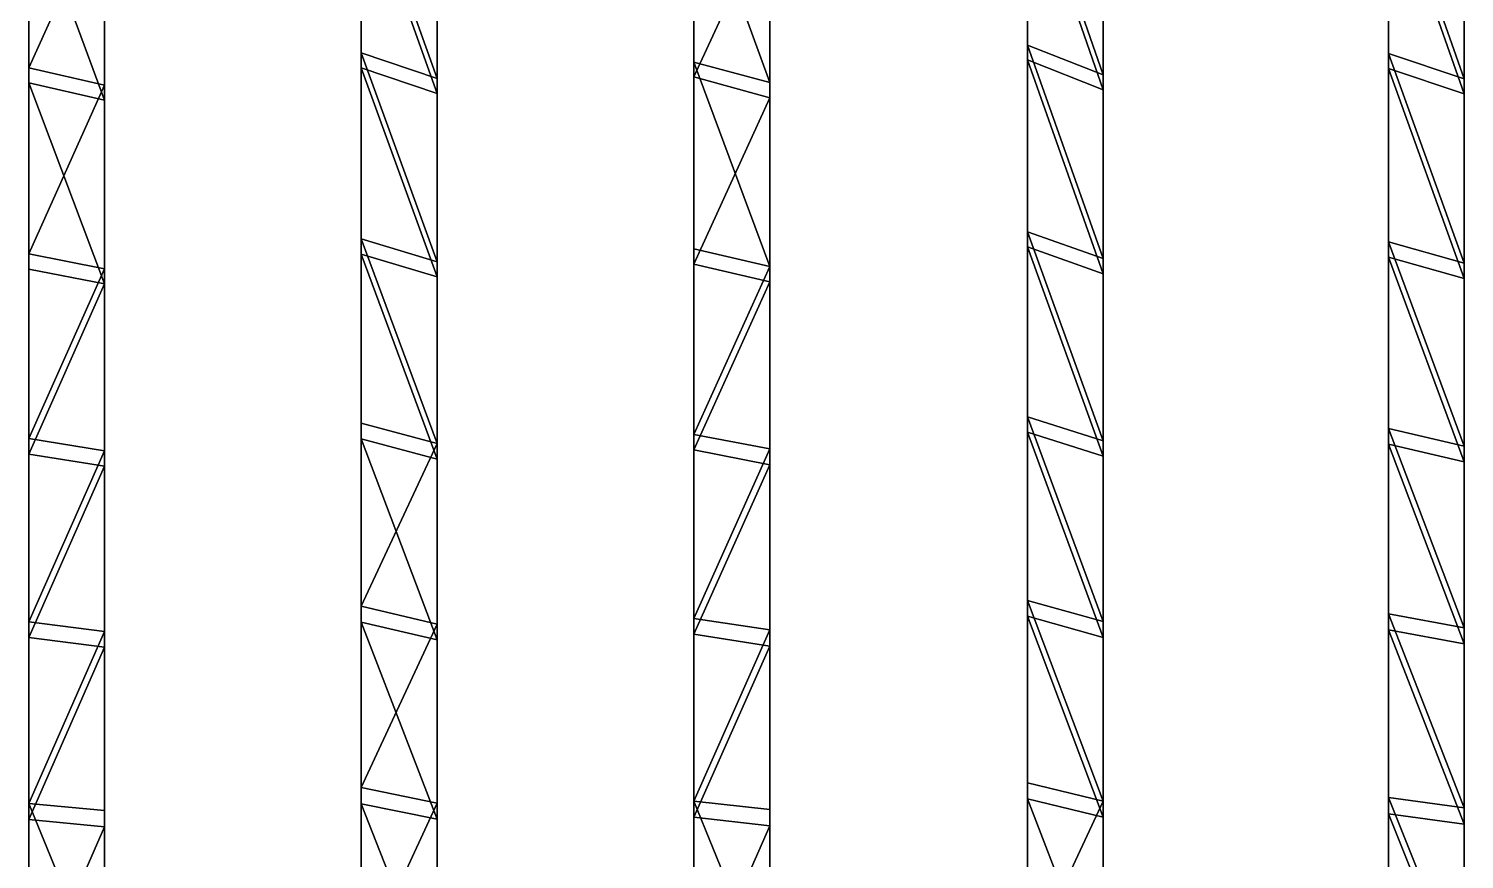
# Model space of a CAD drawing. Header units: inches. Extents: x -754 to 754, y 2181 to 6840.
# Drawn here: x -727 to -223, y 2746 to 3037 of the extents above; entities that cross this region are included whole.
import ezdxf

# ---------------------------------------------------------------- set-up
doc = ezdxf.new("R2010")
doc.units = ezdxf.units.IN
doc.header["$LTSCALE"] = 12.361043
doc.header["$MEASUREMENT"] = 0
for name, color, linetype in [('152', 7, 'CONTINUOUS'), ('154', 7, 'CONTINUOUS'), ('155', 7, 'CONTINUOUS'), ('161', 7, 'CONTINUOUS'), ('163', 7, 'CONTINUOUS'), ('164', 7, 'CONTINUOUS'), ('170', 7, 'CONTINUOUS'), ('171', 7, 'CONTINUOUS'), ('172', 7, 'CONTINUOUS'), ('174', 7, 'CONTINUOUS'), ('175', 7, 'CONTINUOUS'), ('177', 7, 'CONTINUOUS'), ('178', 7, 'CONTINUOUS'), ('190', 7, 'CONTINUOUS'), ('192', 7, 'CONTINUOUS'), ('193', 7, 'CONTINUOUS'), ('45', 7, 'CONTINUOUS'), ('49', 7, 'CONTINUOUS'), ('53', 7, 'CONTINUOUS'), ('57', 7, 'CONTINUOUS')]:
    doc.layers.add(name, color=color, linetype=linetype)

msp = doc.modelspace()

# ---------------------------------------------------------------- linework, layer by layer
at = {"layer": '152', "color": 7, "linetype": 'CONTINUOUS', "true_color": 0xa89b88}
for points in [[(-493.6, 3086.72, 44829), (-493.6, 3020.54, 44788.89), (-467, 3078.3, 44823.95), (-493.6, 3086.72, 44829)], [(-493.6, 3020.54, 44788.89), (-467, 3013.21, 44784.37), (-467, 3078.3, 44823.95), (-493.6, 3020.54, 44788.89)], [(-493.6, 3020.54, 44788.89), (-493.6, 2954.85, 44747.97), (-467, 3013.21, 44784.37), (-493.6, 3020.54, 44788.89)], [(-493.6, 2954.85, 44747.97), (-467, 2948.6, 44744.02), (-467, 3013.21, 44784.37), (-493.6, 2954.85, 44747.97)], [(-493.6, 2954.85, 44747.97), (-493.6, 2889.67, 44706.26), (-467, 2948.6, 44744.02), (-493.6, 2954.85, 44747.97)], [(-493.6, 2889.67, 44706.26), (-467, 2884.48, 44702.89), (-467, 2948.6, 44744.02), (-493.6, 2889.67, 44706.26)], [(-493.6, 2889.67, 44706.26), (-493.6, 2824.99, 44663.76), (-467, 2884.48, 44702.89), (-493.6, 2889.67, 44706.26)], [(-493.6, 2824.99, 44663.76), (-467, 2820.84, 44660.99), (-467, 2884.48, 44702.89), (-493.6, 2824.99, 44663.76)], [(-493.6, 2824.99, 44663.76), (-493.6, 2760.83, 44620.47), (-467, 2820.84, 44660.99), (-493.6, 2824.99, 44663.76)], [(-493.6, 2760.83, 44620.47), (-467, 2757.72, 44618.34), (-467, 2820.84, 44660.99), (-493.6, 2760.83, 44620.47)], [(-493.6, 2760.83, 44620.47), (-493.6, 2697.19, 44576.4), (-467, 2757.72, 44618.34), (-493.6, 2760.83, 44620.47)], [(-493.6, 2697.19, 44576.4), (-467, 2695.12, 44574.95), (-467, 2757.72, 44618.34), (-493.6, 2697.19, 44576.4)]]:
    msp.add_3dface(points, dxfattribs=at)
at = {"layer": '154', "color": 7, "linetype": 'CONTINUOUS', "true_color": 0xa89b88}
for points in [[(-493.6, 3091.86, 44820.42), (-493.6, 3025.78, 44780.38), (-493.6, 3086.72, 44829), (-493.6, 3091.86, 44820.42)], [(-493.6, 3086.72, 44829), (-493.6, 3025.78, 44780.38), (-493.6, 3020.54, 44788.89), (-493.6, 3086.72, 44829)], [(-493.6, 3025.78, 44780.38), (-493.6, 2960.2, 44739.53), (-493.6, 3020.54, 44788.89), (-493.6, 3025.78, 44780.38)], [(-493.6, 3020.54, 44788.89), (-493.6, 2960.2, 44739.53), (-493.6, 2954.85, 44747.97), (-493.6, 3020.54, 44788.89)], [(-493.6, 2960.2, 44739.53), (-493.6, 2895.11, 44697.88), (-493.6, 2954.85, 44747.97), (-493.6, 2960.2, 44739.53)], [(-493.6, 2954.85, 44747.97), (-493.6, 2895.11, 44697.88), (-493.6, 2889.67, 44706.26), (-493.6, 2954.85, 44747.97)], [(-493.6, 2895.11, 44697.88), (-493.6, 2830.54, 44655.44), (-493.6, 2889.67, 44706.26), (-493.6, 2895.11, 44697.88)], [(-493.6, 2889.67, 44706.26), (-493.6, 2830.54, 44655.44), (-493.6, 2824.99, 44663.76), (-493.6, 2889.67, 44706.26)], [(-493.6, 2830.54, 44655.44), (-493.6, 2766.48, 44612.22), (-493.6, 2824.99, 44663.76), (-493.6, 2830.54, 44655.44)], [(-493.6, 2824.99, 44663.76), (-493.6, 2766.48, 44612.22), (-493.6, 2760.83, 44620.47), (-493.6, 2824.99, 44663.76)], [(-493.6, 2766.48, 44612.22), (-493.6, 2702.94, 44568.22), (-493.6, 2760.83, 44620.47), (-493.6, 2766.48, 44612.22)], [(-493.6, 2760.83, 44620.47), (-493.6, 2702.94, 44568.22), (-493.6, 2697.19, 44576.4), (-493.6, 2760.83, 44620.47)]]:
    msp.add_3dface(points, dxfattribs=at)
at = {"layer": '155', "color": 7, "linetype": 'CONTINUOUS', "true_color": 0xa89b88}
for points in [[(-467, 3018.55, 44775.92), (-467, 3083.53, 44815.43), (-467, 3078.3, 44823.95), (-467, 3018.55, 44775.92)], [(-467, 3013.21, 44784.37), (-467, 3018.55, 44775.92), (-467, 3078.3, 44823.95), (-467, 3013.21, 44784.37)], [(-467, 2954.04, 44735.64), (-467, 3018.55, 44775.92), (-467, 3013.21, 44784.37), (-467, 2954.04, 44735.64)], [(-467, 2948.6, 44744.02), (-467, 2954.04, 44735.64), (-467, 3013.21, 44784.37), (-467, 2948.6, 44744.02)], [(-467, 2890.02, 44694.58), (-467, 2954.04, 44735.64), (-467, 2948.6, 44744.02), (-467, 2890.02, 44694.58)], [(-467, 2884.48, 44702.89), (-467, 2890.02, 44694.58), (-467, 2948.6, 44744.02), (-467, 2884.48, 44702.89)], [(-467, 2826.5, 44652.75), (-467, 2890.02, 44694.58), (-467, 2884.48, 44702.89), (-467, 2826.5, 44652.75)], [(-467, 2820.84, 44660.99), (-467, 2826.5, 44652.75), (-467, 2884.48, 44702.89), (-467, 2820.84, 44660.99)], [(-467, 2763.47, 44610.16), (-467, 2826.5, 44652.75), (-467, 2820.84, 44660.99), (-467, 2763.47, 44610.16)], [(-467, 2757.72, 44618.34), (-467, 2763.47, 44610.16), (-467, 2820.84, 44660.99), (-467, 2757.72, 44618.34)], [(-467, 2700.96, 44566.82), (-467, 2763.47, 44610.16), (-467, 2757.72, 44618.34), (-467, 2700.96, 44566.82)], [(-467, 2695.12, 44574.95), (-467, 2700.96, 44566.82), (-467, 2757.72, 44618.34), (-467, 2695.12, 44574.95)]]:
    msp.add_3dface(points, dxfattribs=at)
at = {"layer": '161', "color": 7, "linetype": 'CONTINUOUS', "true_color": 0xa89b88}
for points in [[(-610.3, 3089.51, 44830.68), (-610.3, 3023.73, 44790.86), (-583.7, 3014.79, 44785.36), (-610.3, 3089.51, 44830.68)], [(-610.3, 3089.51, 44830.68), (-583.7, 3014.79, 44785.36), (-583.7, 3079.68, 44824.8), (-610.3, 3089.51, 44830.68)], [(-610.3, 3023.73, 44790.86), (-610.3, 2958.42, 44750.24), (-583.7, 2950.37, 44745.15), (-610.3, 3023.73, 44790.86)], [(-610.3, 3023.73, 44790.86), (-583.7, 2950.37, 44745.15), (-583.7, 3014.79, 44785.36), (-610.3, 3023.73, 44790.86)], [(-610.3, 2958.42, 44750.24), (-610.3, 2893.61, 44708.82), (-583.7, 2886.43, 44704.17), (-610.3, 2958.42, 44750.24)], [(-610.3, 2958.42, 44750.24), (-583.7, 2886.43, 44704.17), (-583.7, 2950.37, 44745.15), (-610.3, 2958.42, 44750.24)], [(-610.3, 2893.61, 44708.82), (-610.3, 2829.29, 44666.63), (-583.7, 2822.99, 44662.43), (-610.3, 2893.61, 44708.82)], [(-610.3, 2893.61, 44708.82), (-583.7, 2822.99, 44662.43), (-583.7, 2886.43, 44704.17), (-610.3, 2893.61, 44708.82)], [(-610.3, 2829.29, 44666.63), (-610.3, 2765.49, 44623.65), (-583.7, 2760.05, 44619.94), (-610.3, 2829.29, 44666.63)], [(-610.3, 2829.29, 44666.63), (-583.7, 2760.05, 44619.94), (-583.7, 2822.99, 44662.43), (-610.3, 2829.29, 44666.63)], [(-610.3, 2765.49, 44623.65), (-610.3, 2702.21, 44579.91), (-583.7, 2697.63, 44576.7), (-610.3, 2765.49, 44623.65)], [(-610.3, 2765.49, 44623.65), (-583.7, 2697.63, 44576.7), (-583.7, 2760.05, 44619.94), (-610.3, 2765.49, 44623.65)]]:
    msp.add_3dface(points, dxfattribs=at)
at = {"layer": '163', "color": 7, "linetype": 'CONTINUOUS', "true_color": 0xa89b88}
for points in [[(-610.3, 3094.64, 44822.1), (-610.3, 3028.97, 44782.35), (-610.3, 3089.51, 44830.68), (-610.3, 3094.64, 44822.1)], [(-610.3, 3089.51, 44830.68), (-610.3, 3028.97, 44782.35), (-610.3, 3023.73, 44790.86), (-610.3, 3089.51, 44830.68)], [(-610.3, 3028.97, 44782.35), (-610.3, 2963.78, 44741.81), (-610.3, 3023.73, 44790.86), (-610.3, 3028.97, 44782.35)], [(-610.3, 3023.73, 44790.86), (-610.3, 2963.78, 44741.81), (-610.3, 2958.42, 44750.24), (-610.3, 3023.73, 44790.86)], [(-610.3, 2963.78, 44741.81), (-610.3, 2899.09, 44700.48), (-610.3, 2958.42, 44750.24), (-610.3, 2963.78, 44741.81)], [(-610.3, 2958.42, 44750.24), (-610.3, 2899.09, 44700.48), (-610.3, 2893.61, 44708.82), (-610.3, 2958.42, 44750.24)], [(-610.3, 2899.09, 44700.48), (-610.3, 2834.9, 44658.36), (-610.3, 2893.61, 44708.82), (-610.3, 2899.09, 44700.48)], [(-610.3, 2893.61, 44708.82), (-610.3, 2834.9, 44658.36), (-610.3, 2829.29, 44666.63), (-610.3, 2893.61, 44708.82)], [(-610.3, 2834.9, 44658.36), (-610.3, 2771.22, 44615.47), (-610.3, 2829.29, 44666.63), (-610.3, 2834.9, 44658.36)], [(-610.3, 2829.29, 44666.63), (-610.3, 2771.22, 44615.47), (-610.3, 2765.49, 44623.65), (-610.3, 2829.29, 44666.63)], [(-610.3, 2771.22, 44615.47), (-610.3, 2708.06, 44571.81), (-610.3, 2765.49, 44623.65), (-610.3, 2771.22, 44615.47)], [(-610.3, 2765.49, 44623.65), (-610.3, 2708.06, 44571.81), (-610.3, 2702.21, 44579.91), (-610.3, 2765.49, 44623.65)]]:
    msp.add_3dface(points, dxfattribs=at)
at = {"layer": '164', "color": 7, "linetype": 'CONTINUOUS', "true_color": 0xa89b88}
for points in [[(-583.7, 3020.03, 44776.86), (-583.7, 3084.82, 44816.23), (-583.7, 3014.79, 44785.36), (-583.7, 3020.03, 44776.86)], [(-583.7, 3014.79, 44785.36), (-583.7, 3084.82, 44816.23), (-583.7, 3079.68, 44824.8), (-583.7, 3014.79, 44785.36)], [(-583.7, 2955.72, 44736.71), (-583.7, 3020.03, 44776.86), (-583.7, 3014.79, 44785.36), (-583.7, 2955.72, 44736.71)], [(-583.7, 2950.37, 44745.15), (-583.7, 2955.72, 44736.71), (-583.7, 3014.79, 44785.36), (-583.7, 2950.37, 44745.15)], [(-583.7, 2891.89, 44695.81), (-583.7, 2955.72, 44736.71), (-583.7, 2950.37, 44745.15), (-583.7, 2891.89, 44695.81)], [(-583.7, 2886.43, 44704.17), (-583.7, 2891.89, 44695.81), (-583.7, 2950.37, 44745.15), (-583.7, 2886.43, 44704.17)], [(-583.7, 2828.55, 44654.13), (-583.7, 2891.89, 44695.81), (-583.7, 2886.43, 44704.17), (-583.7, 2828.55, 44654.13)], [(-583.7, 2822.99, 44662.43), (-583.7, 2828.55, 44654.13), (-583.7, 2886.43, 44704.17), (-583.7, 2822.99, 44662.43)], [(-583.7, 2765.7, 44611.71), (-583.7, 2828.55, 44654.13), (-583.7, 2822.99, 44662.43), (-583.7, 2765.7, 44611.71)], [(-583.7, 2760.05, 44619.94), (-583.7, 2765.7, 44611.71), (-583.7, 2822.99, 44662.43), (-583.7, 2760.05, 44619.94)], [(-583.7, 2703.37, 44568.53), (-583.7, 2765.7, 44611.71), (-583.7, 2760.05, 44619.94), (-583.7, 2703.37, 44568.53)], [(-583.7, 2697.63, 44576.7), (-583.7, 2703.37, 44568.53), (-583.7, 2760.05, 44619.94), (-583.7, 2697.63, 44576.7)]]:
    msp.add_3dface(points, dxfattribs=at)
at = {"layer": '170', "color": 7, "linetype": 'CONTINUOUS', "true_color": 0xa89b88}
for points in [[(-249.9, 3028.77, 44782.21), (-249.9, 3095.3, 44822.48), (-223.3, 3019.93, 44776.77), (-249.9, 3028.77, 44782.21)], [(-223.3, 3019.93, 44776.77), (-249.9, 3095.3, 44822.48), (-223.3, 3085.12, 44816.38), (-223.3, 3019.93, 44776.77)], [(-249.9, 2962.74, 44741.13), (-249.9, 3028.77, 44782.21), (-223.3, 2955.21, 44736.37), (-249.9, 2962.74, 44741.13)], [(-223.3, 2955.21, 44736.37), (-249.9, 3028.77, 44782.21), (-223.3, 3019.93, 44776.77), (-223.3, 2955.21, 44736.37)], [(-249.9, 2897.21, 44699.24), (-249.9, 2962.74, 44741.13), (-223.3, 2890.99, 44695.2), (-249.9, 2897.21, 44699.24)], [(-223.3, 2890.99, 44695.2), (-249.9, 2962.74, 44741.13), (-223.3, 2955.21, 44736.37), (-223.3, 2890.99, 44695.2)], [(-249.9, 2832.2, 44656.55), (-249.9, 2897.21, 44699.24), (-223.3, 2827.26, 44653.26), (-249.9, 2832.2, 44656.55)], [(-223.3, 2827.26, 44653.26), (-249.9, 2897.21, 44699.24), (-223.3, 2890.99, 44695.2), (-223.3, 2827.26, 44653.26)], [(-249.9, 2767.71, 44613.06), (-249.9, 2832.2, 44656.55), (-223.3, 2764.04, 44610.55), (-249.9, 2767.71, 44613.06)], [(-223.3, 2764.04, 44610.55), (-249.9, 2832.2, 44656.55), (-223.3, 2827.26, 44653.26), (-223.3, 2764.04, 44610.55)], [(-249.9, 2703.76, 44568.79), (-249.9, 2767.71, 44613.06), (-223.3, 2701.33, 44567.09), (-249.9, 2703.76, 44568.79)], [(-223.3, 2701.33, 44567.09), (-249.9, 2767.71, 44613.06), (-223.3, 2764.04, 44610.55), (-223.3, 2701.33, 44567.09)]]:
    msp.add_3dface(points, dxfattribs=at)
at = {"layer": '171', "color": 7, "linetype": 'CONTINUOUS', "true_color": 0xa89b88}
for points in [[(-223.3, 3014.64, 44785.26), (-223.3, 3079.95, 44824.95), (-249.9, 3090.14, 44831.04), (-223.3, 3014.64, 44785.26)], [(-223.3, 3014.64, 44785.26), (-249.9, 3090.14, 44831.04), (-249.9, 3023.49, 44790.7), (-223.3, 3014.64, 44785.26)], [(-223.3, 2949.82, 44744.79), (-223.3, 3014.64, 44785.26), (-249.9, 3023.49, 44790.7), (-223.3, 2949.82, 44744.79)], [(-223.3, 2949.82, 44744.79), (-249.9, 3023.49, 44790.7), (-249.9, 2957.35, 44749.55), (-223.3, 2949.82, 44744.79)], [(-223.3, 2885.49, 44703.55), (-223.3, 2949.82, 44744.79), (-249.9, 2957.35, 44749.55), (-223.3, 2885.49, 44703.55)], [(-223.3, 2885.49, 44703.55), (-249.9, 2957.35, 44749.55), (-249.9, 2891.71, 44707.59), (-223.3, 2885.49, 44703.55)], [(-223.3, 2821.65, 44661.54), (-223.3, 2885.49, 44703.55), (-249.9, 2891.71, 44707.59), (-223.3, 2821.65, 44661.54)], [(-223.3, 2821.65, 44661.54), (-249.9, 2891.71, 44707.59), (-249.9, 2826.59, 44664.83), (-223.3, 2821.65, 44661.54)], [(-223.3, 2758.33, 44618.76), (-223.3, 2821.65, 44661.54), (-249.9, 2826.59, 44664.83), (-223.3, 2758.33, 44618.76)], [(-223.3, 2758.33, 44618.76), (-249.9, 2826.59, 44664.83), (-249.9, 2762, 44621.27), (-223.3, 2758.33, 44618.76)], [(-223.3, 2695.53, 44575.23), (-223.3, 2758.33, 44618.76), (-249.9, 2762, 44621.27), (-223.3, 2695.53, 44575.23)], [(-223.3, 2695.53, 44575.23), (-249.9, 2762, 44621.27), (-249.9, 2697.96, 44576.94), (-223.3, 2695.53, 44575.23)]]:
    msp.add_3dface(points, dxfattribs=at)
at = {"layer": '172', "color": 7, "linetype": 'CONTINUOUS', "true_color": 0xa89b88}
for points in [[(-223.3, 3019.93, 44776.77), (-223.3, 3085.12, 44816.38), (-223.3, 3079.95, 44824.95), (-223.3, 3019.93, 44776.77)], [(-223.3, 3014.64, 44785.26), (-223.3, 3019.93, 44776.77), (-223.3, 3079.95, 44824.95), (-223.3, 3014.64, 44785.26)], [(-223.3, 2955.21, 44736.37), (-223.3, 3019.93, 44776.77), (-223.3, 3014.64, 44785.26), (-223.3, 2955.21, 44736.37)], [(-223.3, 2949.82, 44744.79), (-223.3, 2955.21, 44736.37), (-223.3, 3014.64, 44785.26), (-223.3, 2949.82, 44744.79)], [(-223.3, 2890.99, 44695.2), (-223.3, 2955.21, 44736.37), (-223.3, 2949.82, 44744.79), (-223.3, 2890.99, 44695.2)], [(-223.3, 2885.49, 44703.55), (-223.3, 2890.99, 44695.2), (-223.3, 2949.82, 44744.79), (-223.3, 2885.49, 44703.55)], [(-223.3, 2827.26, 44653.26), (-223.3, 2890.99, 44695.2), (-223.3, 2885.49, 44703.55), (-223.3, 2827.26, 44653.26)], [(-223.3, 2821.65, 44661.54), (-223.3, 2827.26, 44653.26), (-223.3, 2885.49, 44703.55), (-223.3, 2821.65, 44661.54)], [(-223.3, 2764.04, 44610.55), (-223.3, 2827.26, 44653.26), (-223.3, 2821.65, 44661.54), (-223.3, 2764.04, 44610.55)], [(-223.3, 2758.33, 44618.76), (-223.3, 2764.04, 44610.55), (-223.3, 2821.65, 44661.54), (-223.3, 2758.33, 44618.76)], [(-223.3, 2701.33, 44567.09), (-223.3, 2764.04, 44610.55), (-223.3, 2758.33, 44618.76), (-223.3, 2701.33, 44567.09)], [(-223.3, 2695.53, 44575.23), (-223.3, 2701.33, 44567.09), (-223.3, 2758.33, 44618.76), (-223.3, 2695.53, 44575.23)]]:
    msp.add_3dface(points, dxfattribs=at)
at = {"layer": '174', "color": 7, "linetype": 'CONTINUOUS', "true_color": 0xa89b88}
for points in [[(-249.9, 3095.3, 44822.48), (-249.9, 3028.77, 44782.21), (-249.9, 3090.14, 44831.04), (-249.9, 3095.3, 44822.48)], [(-249.9, 3090.14, 44831.04), (-249.9, 3028.77, 44782.21), (-249.9, 3023.49, 44790.7), (-249.9, 3090.14, 44831.04)], [(-249.9, 3028.77, 44782.21), (-249.9, 2962.74, 44741.13), (-249.9, 3023.49, 44790.7), (-249.9, 3028.77, 44782.21)], [(-249.9, 3023.49, 44790.7), (-249.9, 2962.74, 44741.13), (-249.9, 2957.35, 44749.55), (-249.9, 3023.49, 44790.7)], [(-249.9, 2962.74, 44741.13), (-249.9, 2897.21, 44699.24), (-249.9, 2957.35, 44749.55), (-249.9, 2962.74, 44741.13)], [(-249.9, 2957.35, 44749.55), (-249.9, 2897.21, 44699.24), (-249.9, 2891.71, 44707.59), (-249.9, 2957.35, 44749.55)], [(-249.9, 2897.21, 44699.24), (-249.9, 2832.2, 44656.55), (-249.9, 2891.71, 44707.59), (-249.9, 2897.21, 44699.24)], [(-249.9, 2891.71, 44707.59), (-249.9, 2832.2, 44656.55), (-249.9, 2826.59, 44664.83), (-249.9, 2891.71, 44707.59)], [(-249.9, 2832.2, 44656.55), (-249.9, 2767.71, 44613.06), (-249.9, 2826.59, 44664.83), (-249.9, 2832.2, 44656.55)], [(-249.9, 2826.59, 44664.83), (-249.9, 2767.71, 44613.06), (-249.9, 2762, 44621.27), (-249.9, 2826.59, 44664.83)], [(-249.9, 2767.71, 44613.06), (-249.9, 2703.76, 44568.79), (-249.9, 2762, 44621.27), (-249.9, 2767.71, 44613.06)], [(-249.9, 2762, 44621.27), (-249.9, 2703.76, 44568.79), (-249.9, 2697.96, 44576.94), (-249.9, 2762, 44621.27)]]:
    msp.add_3dface(points, dxfattribs=at)
at = {"layer": '175', "color": 7, "linetype": 'CONTINUOUS', "true_color": 0xa89b88}
for points in [[(-376.59, 3092.54, 44832.49), (-376.6, 3026.5, 44792.55), (-350, 3016.06, 44786.14), (-376.59, 3092.54, 44832.49)], [(-376.59, 3092.54, 44832.49), (-350, 3016.06, 44786.14), (-350, 3081.08, 44825.63), (-376.59, 3092.54, 44832.49)], [(-376.6, 3026.5, 44792.55), (-376.6, 2960.93, 44751.82), (-350, 2951.51, 44745.87), (-376.6, 3026.5, 44792.55)], [(-376.6, 3026.5, 44792.55), (-350, 2951.51, 44745.87), (-350, 3016.06, 44786.14), (-376.6, 3026.5, 44792.55)], [(-376.6, 2960.93, 44751.82), (-376.6, 2895.86, 44710.28), (-350, 2887.45, 44704.83), (-376.6, 2960.93, 44751.82)], [(-376.6, 2960.93, 44751.82), (-350, 2887.45, 44704.83), (-350, 2951.51, 44745.87), (-376.6, 2960.93, 44751.82)], [(-376.6, 2895.86, 44710.28), (-376.6, 2831.3, 44667.96), (-350, 2823.88, 44663.02), (-376.6, 2895.86, 44710.28)], [(-376.6, 2895.86, 44710.28), (-350, 2823.88, 44663.02), (-350, 2887.45, 44704.83), (-376.6, 2895.86, 44710.28)], [(-376.6, 2831.3, 44667.96), (-376.6, 2767.26, 44624.86), (-350, 2760.82, 44620.47), (-376.6, 2831.3, 44667.96)], [(-376.6, 2831.3, 44667.96), (-350, 2760.82, 44620.47), (-350, 2823.88, 44663.02), (-376.6, 2831.3, 44667.96)], [(-376.6, 2767.26, 44624.86), (-376.6, 2703.75, 44580.99), (-350, 2698.27, 44577.16), (-376.6, 2767.26, 44624.86)], [(-376.6, 2767.26, 44624.86), (-350, 2698.27, 44577.16), (-350, 2760.82, 44620.47), (-376.6, 2767.26, 44624.86)]]:
    msp.add_3dface(points, dxfattribs=at)
at = {"layer": '177', "color": 7, "linetype": 'CONTINUOUS', "true_color": 0xa89b88}
for points in [[(-376.6, 3097.68, 44823.9), (-376.6, 3031.73, 44784.03), (-376.59, 3092.54, 44832.49), (-376.6, 3097.68, 44823.9)], [(-376.59, 3092.54, 44832.49), (-376.6, 3031.73, 44784.03), (-376.6, 3026.5, 44792.55), (-376.59, 3092.54, 44832.49)], [(-376.6, 3031.73, 44784.03), (-376.6, 2966.26, 44743.36), (-376.6, 3026.5, 44792.55), (-376.6, 3031.73, 44784.03)], [(-376.6, 3026.5, 44792.55), (-376.6, 2966.26, 44743.36), (-376.6, 2960.93, 44751.82), (-376.6, 3026.5, 44792.55)], [(-376.6, 2966.26, 44743.36), (-376.6, 2901.3, 44701.9), (-376.6, 2960.93, 44751.82), (-376.6, 2966.26, 44743.36)], [(-376.6, 2960.93, 44751.82), (-376.6, 2901.3, 44701.9), (-376.6, 2895.86, 44710.28), (-376.6, 2960.93, 44751.82)], [(-376.6, 2901.3, 44701.9), (-376.6, 2836.84, 44659.65), (-376.6, 2895.86, 44710.28), (-376.6, 2901.3, 44701.9)], [(-376.6, 2895.86, 44710.28), (-376.6, 2836.84, 44659.65), (-376.6, 2831.3, 44667.96), (-376.6, 2895.86, 44710.28)], [(-376.6, 2836.84, 44659.65), (-376.6, 2772.9, 44616.62), (-376.6, 2831.3, 44667.96), (-376.6, 2836.84, 44659.65)], [(-376.6, 2831.3, 44667.96), (-376.6, 2772.9, 44616.62), (-376.6, 2767.26, 44624.86), (-376.6, 2831.3, 44667.96)], [(-376.6, 2772.9, 44616.62), (-376.6, 2709.48, 44572.81), (-376.6, 2767.26, 44624.86), (-376.6, 2772.9, 44616.62)], [(-376.6, 2767.26, 44624.86), (-376.6, 2709.48, 44572.81), (-376.6, 2703.75, 44580.99), (-376.6, 2767.26, 44624.86)]]:
    msp.add_3dface(points, dxfattribs=at)
at = {"layer": '178', "color": 7, "linetype": 'CONTINUOUS', "true_color": 0xa89b88}
for points in [[(-350, 3021.3, 44777.62), (-350, 3086.22, 44817.05), (-350, 3016.06, 44786.14), (-350, 3021.3, 44777.62)], [(-350, 3016.06, 44786.14), (-350, 3086.22, 44817.05), (-350, 3081.08, 44825.63), (-350, 3016.06, 44786.14)], [(-350, 2956.85, 44737.42), (-350, 3021.3, 44777.62), (-350, 2951.51, 44745.87), (-350, 2956.85, 44737.42)], [(-350, 2951.51, 44745.87), (-350, 3021.3, 44777.62), (-350, 3016.06, 44786.14), (-350, 2951.51, 44745.87)], [(-350, 2892.9, 44696.45), (-350, 2956.85, 44737.42), (-350, 2887.45, 44704.83), (-350, 2892.9, 44696.45)], [(-350, 2887.45, 44704.83), (-350, 2956.85, 44737.42), (-350, 2951.51, 44745.87), (-350, 2887.45, 44704.83)], [(-350, 2829.43, 44654.72), (-350, 2892.9, 44696.45), (-350, 2887.45, 44704.83), (-350, 2829.43, 44654.72)], [(-350, 2823.88, 44663.02), (-350, 2829.43, 44654.72), (-350, 2887.45, 44704.83), (-350, 2823.88, 44663.02)], [(-350, 2766.47, 44612.22), (-350, 2829.43, 44654.72), (-350, 2823.88, 44663.02), (-350, 2766.47, 44612.22)], [(-350, 2760.82, 44620.47), (-350, 2766.47, 44612.22), (-350, 2823.88, 44663.02), (-350, 2760.82, 44620.47)], [(-350, 2704.01, 44568.98), (-350, 2766.47, 44612.22), (-350, 2760.82, 44620.47), (-350, 2704.01, 44568.98)], [(-350, 2698.27, 44577.16), (-350, 2704.01, 44568.98), (-350, 2760.82, 44620.47), (-350, 2698.27, 44577.16)]]:
    msp.add_3dface(points, dxfattribs=at)
at = {"layer": '190', "color": 7, "linetype": 'CONTINUOUS', "true_color": 0xa89b88}
for points in [[(-727, 3084.34, 44827.57), (-727, 3018.49, 44787.62), (-700.4, 3012.36, 44783.85), (-727, 3084.34, 44827.57)], [(-727, 3084.34, 44827.57), (-700.4, 3012.36, 44783.85), (-700.4, 3077.29, 44823.35), (-727, 3084.34, 44827.57)], [(-727, 3018.49, 44787.62), (-727, 2953.12, 44746.87), (-700.4, 2947.9, 44743.58), (-727, 3018.49, 44787.62)], [(-727, 3018.49, 44787.62), (-700.4, 2947.9, 44743.58), (-700.4, 3012.36, 44783.85), (-727, 3018.49, 44787.62)], [(-727, 2953.12, 44746.87), (-727, 2888.23, 44705.33), (-700.4, 2947.9, 44743.58), (-727, 2953.12, 44746.87)], [(-727, 2888.23, 44705.33), (-700.4, 2883.92, 44702.53), (-700.4, 2947.9, 44743.58), (-727, 2888.23, 44705.33)], [(-727, 2888.23, 44705.33), (-727, 2823.85, 44663), (-700.4, 2883.92, 44702.53), (-727, 2888.23, 44705.33)], [(-727, 2823.85, 44663), (-700.4, 2820.43, 44660.72), (-700.4, 2883.92, 44702.53), (-727, 2823.85, 44663)], [(-727, 2823.85, 44663), (-727, 2759.98, 44619.89), (-700.4, 2820.43, 44660.72), (-727, 2823.85, 44663)], [(-727, 2759.98, 44619.89), (-700.4, 2757.43, 44618.14), (-700.4, 2820.43, 44660.72), (-727, 2759.98, 44619.89)], [(-727, 2759.98, 44619.89), (-727, 2696.63, 44576), (-700.4, 2757.43, 44618.14), (-727, 2759.98, 44619.89)], [(-727, 2696.63, 44576), (-700.4, 2694.95, 44574.82), (-700.4, 2757.43, 44618.14), (-727, 2696.63, 44576)]]:
    msp.add_3dface(points, dxfattribs=at)
at = {"layer": '192', "color": 7, "linetype": 'CONTINUOUS', "true_color": 0xa89b88}
for points in [[(-727, 3089.49, 44819.02), (-727, 3023.73, 44779.12), (-727, 3084.34, 44827.57), (-727, 3089.49, 44819.02)], [(-727, 3084.34, 44827.57), (-727, 3023.73, 44779.12), (-727, 3018.49, 44787.62), (-727, 3084.34, 44827.57)], [(-727, 3023.73, 44779.12), (-727, 2958.46, 44738.43), (-727, 3018.49, 44787.62), (-727, 3023.73, 44779.12)], [(-727, 3018.49, 44787.62), (-727, 2958.46, 44738.43), (-727, 2953.12, 44746.87), (-727, 3018.49, 44787.62)], [(-727, 2958.46, 44738.43), (-727, 2893.68, 44696.95), (-727, 2953.12, 44746.87), (-727, 2958.46, 44738.43)], [(-727, 2953.12, 44746.87), (-727, 2893.68, 44696.95), (-727, 2888.23, 44705.33), (-727, 2953.12, 44746.87)], [(-727, 2893.68, 44696.95), (-727, 2829.4, 44654.69), (-727, 2888.23, 44705.33), (-727, 2893.68, 44696.95)], [(-727, 2888.23, 44705.33), (-727, 2829.4, 44654.69), (-727, 2823.85, 44663), (-727, 2888.23, 44705.33)], [(-727, 2829.4, 44654.69), (-727, 2765.63, 44611.65), (-727, 2823.85, 44663), (-727, 2829.4, 44654.69)], [(-727, 2823.85, 44663), (-727, 2765.63, 44611.65), (-727, 2759.98, 44619.89), (-727, 2823.85, 44663)], [(-727, 2765.63, 44611.65), (-727, 2702.39, 44567.83), (-727, 2759.98, 44619.89), (-727, 2765.63, 44611.65)], [(-727, 2759.98, 44619.89), (-727, 2702.39, 44567.83), (-727, 2696.63, 44576), (-727, 2759.98, 44619.89)]]:
    msp.add_3dface(points, dxfattribs=at)
at = {"layer": '193', "color": 7, "linetype": 'CONTINUOUS', "true_color": 0xa89b88}
for points in [[(-700.4, 3017.61, 44775.35), (-700.4, 3082.44, 44814.79), (-700.4, 3077.29, 44823.35), (-700.4, 3017.61, 44775.35)], [(-700.4, 3012.36, 44783.85), (-700.4, 3017.61, 44775.35), (-700.4, 3077.29, 44823.35), (-700.4, 3012.36, 44783.85)], [(-700.4, 2953.25, 44735.14), (-700.4, 3017.61, 44775.35), (-700.4, 3012.36, 44783.85), (-700.4, 2953.25, 44735.14)], [(-700.4, 2947.9, 44743.58), (-700.4, 2953.25, 44735.14), (-700.4, 3012.36, 44783.85), (-700.4, 2947.9, 44743.58)], [(-700.4, 2889.37, 44694.15), (-700.4, 2953.25, 44735.14), (-700.4, 2947.9, 44743.58), (-700.4, 2889.37, 44694.15)], [(-700.4, 2883.92, 44702.53), (-700.4, 2889.37, 44694.15), (-700.4, 2947.9, 44743.58), (-700.4, 2883.92, 44702.53)], [(-700.4, 2825.98, 44652.41), (-700.4, 2889.37, 44694.15), (-700.4, 2883.92, 44702.53), (-700.4, 2825.98, 44652.41)], [(-700.4, 2820.43, 44660.72), (-700.4, 2825.98, 44652.41), (-700.4, 2883.92, 44702.53), (-700.4, 2820.43, 44660.72)], [(-700.4, 2763.09, 44609.9), (-700.4, 2825.98, 44652.41), (-700.4, 2820.43, 44660.72), (-700.4, 2763.09, 44609.9)], [(-700.4, 2757.43, 44618.14), (-700.4, 2763.09, 44609.9), (-700.4, 2820.43, 44660.72), (-700.4, 2757.43, 44618.14)], [(-700.4, 2700.7, 44566.65), (-700.4, 2763.09, 44609.9), (-700.4, 2757.43, 44618.14), (-700.4, 2700.7, 44566.65)], [(-700.4, 2694.95, 44574.82), (-700.4, 2700.7, 44566.65), (-700.4, 2757.43, 44618.14), (-700.4, 2694.95, 44574.82)]]:
    msp.add_3dface(points, dxfattribs=at)
at = {"layer": '45', "color": 7, "linetype": 'CONTINUOUS', "true_color": 0xa89b88}
for points in [[(-376.6, 3031.73, 44784.03), (-376.6, 3097.68, 44823.9), (-350, 3021.3, 44777.62), (-376.6, 3031.73, 44784.03)], [(-350, 3021.3, 44777.62), (-376.6, 3097.68, 44823.9), (-350, 3086.22, 44817.05), (-350, 3021.3, 44777.62)], [(-376.6, 2966.26, 44743.36), (-376.6, 3031.73, 44784.03), (-350, 2956.85, 44737.42), (-376.6, 2966.26, 44743.36)], [(-350, 2956.85, 44737.42), (-376.6, 3031.73, 44784.03), (-350, 3021.3, 44777.62), (-350, 2956.85, 44737.42)], [(-376.6, 2901.3, 44701.9), (-376.6, 2966.26, 44743.36), (-350, 2892.9, 44696.45), (-376.6, 2901.3, 44701.9)], [(-350, 2892.9, 44696.45), (-376.6, 2966.26, 44743.36), (-350, 2956.85, 44737.42), (-350, 2892.9, 44696.45)], [(-376.6, 2836.84, 44659.65), (-376.6, 2901.3, 44701.9), (-350, 2829.43, 44654.72), (-376.6, 2836.84, 44659.65)], [(-350, 2829.43, 44654.72), (-376.6, 2901.3, 44701.9), (-350, 2892.9, 44696.45), (-350, 2829.43, 44654.72)], [(-376.6, 2772.9, 44616.62), (-376.6, 2836.84, 44659.65), (-350, 2766.47, 44612.22), (-376.6, 2772.9, 44616.62)], [(-350, 2766.47, 44612.22), (-376.6, 2836.84, 44659.65), (-350, 2829.43, 44654.72), (-350, 2766.47, 44612.22)], [(-376.6, 2709.48, 44572.81), (-376.6, 2772.9, 44616.62), (-350, 2766.47, 44612.22), (-376.6, 2709.48, 44572.81)], [(-350, 2704.01, 44568.98), (-376.6, 2709.48, 44572.81), (-350, 2766.47, 44612.22), (-350, 2704.01, 44568.98)]]:
    msp.add_3dface(points, dxfattribs=at)
at = {"layer": '49', "color": 7, "linetype": 'CONTINUOUS', "true_color": 0xa89b88}
for points in [[(-493.6, 3025.78, 44780.38), (-493.6, 3091.86, 44820.42), (-467, 3018.55, 44775.92), (-493.6, 3025.78, 44780.38)], [(-467, 3018.55, 44775.92), (-493.6, 3091.86, 44820.42), (-467, 3083.53, 44815.43), (-467, 3018.55, 44775.92)], [(-493.6, 2960.2, 44739.53), (-493.6, 3025.78, 44780.38), (-467, 2954.04, 44735.64), (-493.6, 2960.2, 44739.53)], [(-467, 2954.04, 44735.64), (-493.6, 3025.78, 44780.38), (-467, 3018.55, 44775.92), (-467, 2954.04, 44735.64)], [(-493.6, 2895.11, 44697.88), (-493.6, 2960.2, 44739.53), (-467, 2954.04, 44735.64), (-493.6, 2895.11, 44697.88)], [(-467, 2890.02, 44694.58), (-493.6, 2895.11, 44697.88), (-467, 2954.04, 44735.64), (-467, 2890.02, 44694.58)], [(-493.6, 2830.54, 44655.44), (-493.6, 2895.11, 44697.88), (-467, 2890.02, 44694.58), (-493.6, 2830.54, 44655.44)], [(-467, 2826.5, 44652.75), (-493.6, 2830.54, 44655.44), (-467, 2890.02, 44694.58), (-467, 2826.5, 44652.75)], [(-493.6, 2766.48, 44612.22), (-493.6, 2830.54, 44655.44), (-467, 2826.5, 44652.75), (-493.6, 2766.48, 44612.22)], [(-467, 2763.47, 44610.16), (-493.6, 2766.48, 44612.22), (-467, 2826.5, 44652.75), (-467, 2763.47, 44610.16)], [(-493.6, 2702.94, 44568.22), (-493.6, 2766.48, 44612.22), (-467, 2700.96, 44566.82), (-493.6, 2702.94, 44568.22)], [(-467, 2700.96, 44566.82), (-493.6, 2766.48, 44612.22), (-467, 2763.47, 44610.16), (-467, 2700.96, 44566.82)]]:
    msp.add_3dface(points, dxfattribs=at)
at = {"layer": '53', "color": 7, "linetype": 'CONTINUOUS', "true_color": 0xa89b88}
for points in [[(-610.3, 3028.97, 44782.35), (-610.3, 3094.64, 44822.1), (-583.7, 3020.03, 44776.86), (-610.3, 3028.97, 44782.35)], [(-583.7, 3020.03, 44776.86), (-610.3, 3094.64, 44822.1), (-583.7, 3084.82, 44816.23), (-583.7, 3020.03, 44776.86)], [(-610.3, 2963.78, 44741.81), (-610.3, 3028.97, 44782.35), (-583.7, 2955.72, 44736.71), (-610.3, 2963.78, 44741.81)], [(-583.7, 2955.72, 44736.71), (-610.3, 3028.97, 44782.35), (-583.7, 3020.03, 44776.86), (-583.7, 2955.72, 44736.71)], [(-610.3, 2899.09, 44700.48), (-610.3, 2963.78, 44741.81), (-583.7, 2891.89, 44695.81), (-610.3, 2899.09, 44700.48)], [(-583.7, 2891.89, 44695.81), (-610.3, 2963.78, 44741.81), (-583.7, 2955.72, 44736.71), (-583.7, 2891.89, 44695.81)], [(-610.3, 2834.9, 44658.36), (-610.3, 2899.09, 44700.48), (-583.7, 2891.89, 44695.81), (-610.3, 2834.9, 44658.36)], [(-583.7, 2828.55, 44654.13), (-610.3, 2834.9, 44658.36), (-583.7, 2891.89, 44695.81), (-583.7, 2828.55, 44654.13)], [(-610.3, 2771.22, 44615.47), (-610.3, 2834.9, 44658.36), (-583.7, 2828.55, 44654.13), (-610.3, 2771.22, 44615.47)], [(-583.7, 2765.7, 44611.71), (-610.3, 2771.22, 44615.47), (-583.7, 2828.55, 44654.13), (-583.7, 2765.7, 44611.71)], [(-610.3, 2708.06, 44571.81), (-610.3, 2771.22, 44615.47), (-583.7, 2765.7, 44611.71), (-610.3, 2708.06, 44571.81)], [(-583.7, 2703.37, 44568.53), (-610.3, 2708.06, 44571.81), (-583.7, 2765.7, 44611.71), (-583.7, 2703.37, 44568.53)]]:
    msp.add_3dface(points, dxfattribs=at)
at = {"layer": '57', "color": 7, "linetype": 'CONTINUOUS', "true_color": 0xa89b88}
for points in [[(-727, 3023.73, 44779.12), (-727, 3089.49, 44819.02), (-700.4, 3082.44, 44814.79), (-727, 3023.73, 44779.12)], [(-700.4, 3017.61, 44775.35), (-727, 3023.73, 44779.12), (-700.4, 3082.44, 44814.79), (-700.4, 3017.61, 44775.35)], [(-727, 2958.46, 44738.43), (-727, 3023.73, 44779.12), (-700.4, 3017.61, 44775.35), (-727, 2958.46, 44738.43)], [(-700.4, 2953.25, 44735.14), (-727, 2958.46, 44738.43), (-700.4, 3017.61, 44775.35), (-700.4, 2953.25, 44735.14)], [(-727, 2893.68, 44696.95), (-727, 2958.46, 44738.43), (-700.4, 2953.25, 44735.14), (-727, 2893.68, 44696.95)], [(-700.4, 2889.37, 44694.15), (-727, 2893.68, 44696.95), (-700.4, 2953.25, 44735.14), (-700.4, 2889.37, 44694.15)], [(-727, 2829.4, 44654.69), (-727, 2893.68, 44696.95), (-700.4, 2889.37, 44694.15), (-727, 2829.4, 44654.69)], [(-700.4, 2825.98, 44652.41), (-727, 2829.4, 44654.69), (-700.4, 2889.37, 44694.15), (-700.4, 2825.98, 44652.41)], [(-727, 2765.63, 44611.65), (-727, 2829.4, 44654.69), (-700.4, 2825.98, 44652.41), (-727, 2765.63, 44611.65)], [(-700.4, 2763.09, 44609.9), (-727, 2765.63, 44611.65), (-700.4, 2825.98, 44652.41), (-700.4, 2763.09, 44609.9)], [(-727, 2702.39, 44567.83), (-727, 2765.63, 44611.65), (-700.4, 2700.7, 44566.65), (-727, 2702.39, 44567.83)], [(-700.4, 2700.7, 44566.65), (-727, 2765.63, 44611.65), (-700.4, 2763.09, 44609.9), (-700.4, 2700.7, 44566.65)]]:
    msp.add_3dface(points, dxfattribs=at)

doc.saveas('drawing.dxf')
